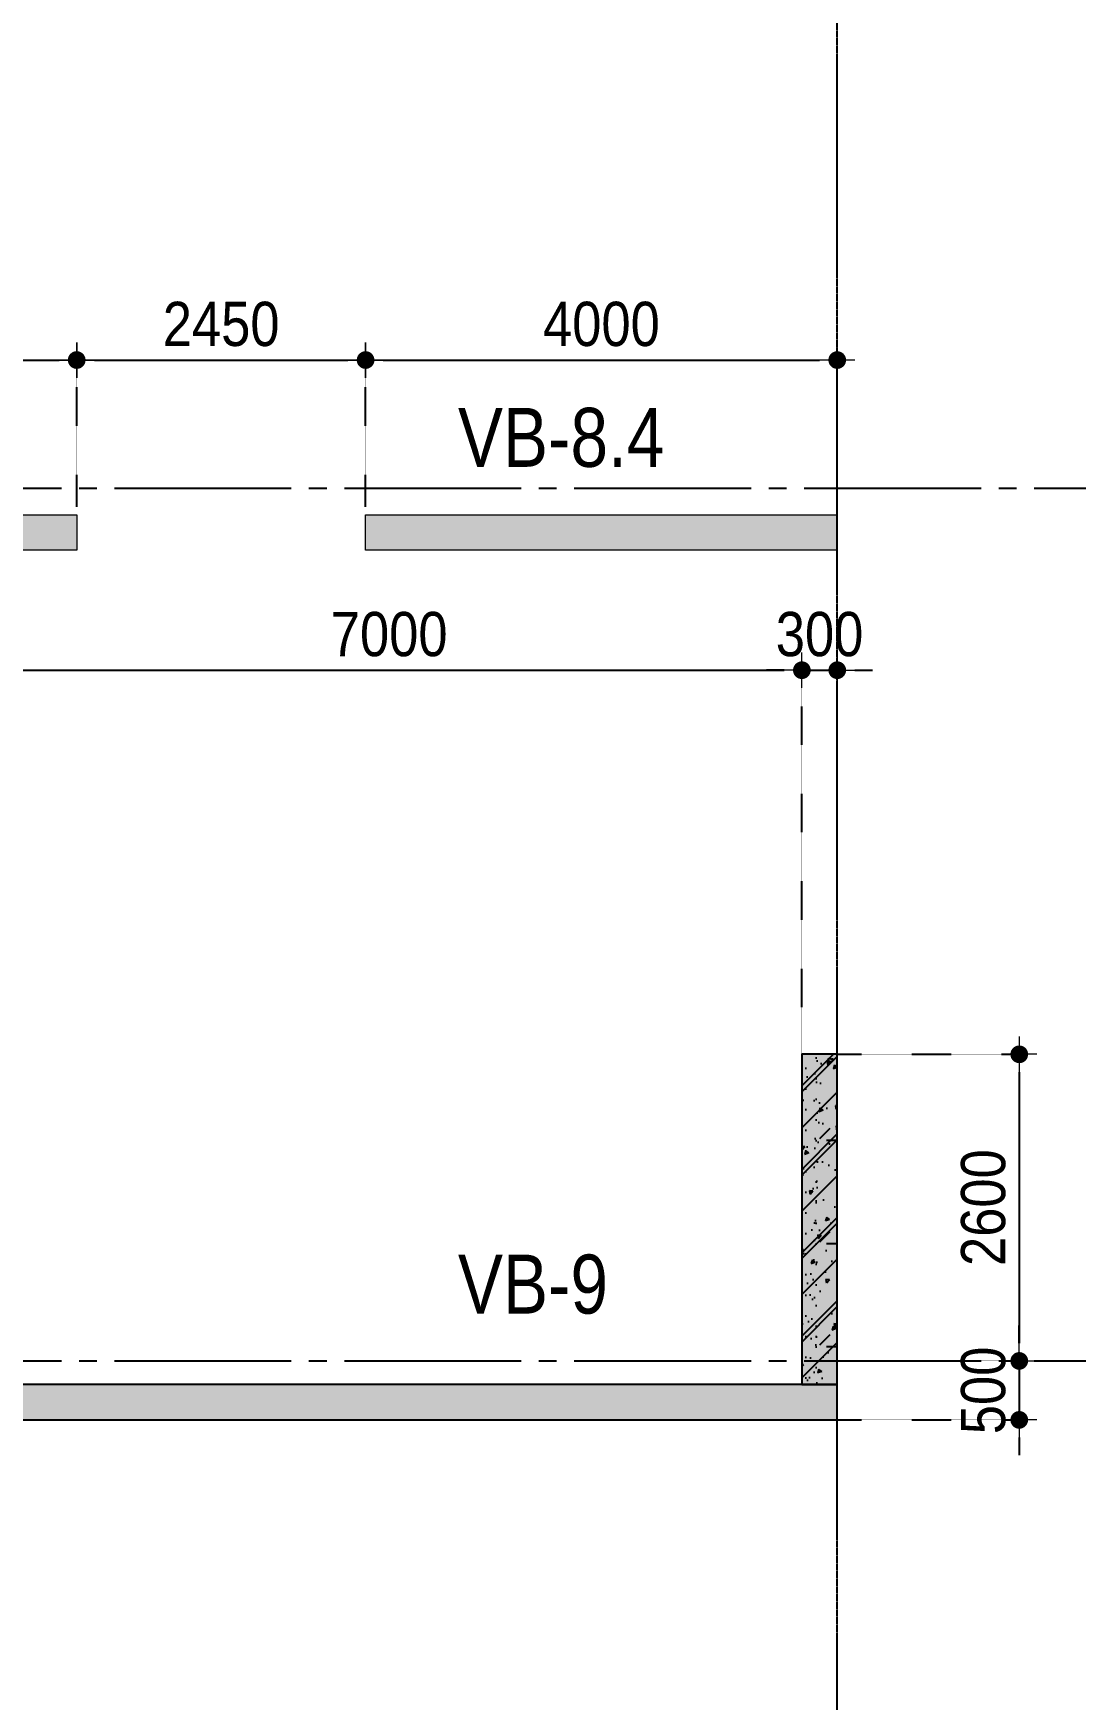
# Model space of a CAD drawing. Header units: millimetres. Extents: x -3973692 to -2843767, y 592734 to 838475.
# Drawn here: x -3068013 to -3059173, y 697358 to 711489 of the extents above; entities that cross this region are included whole.
import ezdxf
from ezdxf.enums import TextEntityAlignment as Align

# ---------------------------------------------------------------- set-up
doc = ezdxf.new("R2010")
doc.units = ezdxf.units.MM
doc.header["$MEASUREMENT"] = 0
doc.header["$PDMODE"] = 3
doc.header["$PDSIZE"] = -20
for name, pattern in [('CHG_XX_Luoi truc-Block B$0$MB_Luoi truc-150-TWB$0$Center101', [13, 10, -1, 1, -1]), ('DIVIDE2', [15.87499999999999, 6.349999999999998, -3.174999999999998, 0, -3.174999999999998, 0, -3.174999999999998]), ('HIDDEN5', [2.8375, 1.25, -1.5875])]:
    doc.linetypes.add(name, pattern=pattern)
doc.layers.get('0').update_dxf_attribs({"lineweight": 9})
doc.layers.get('Defpoints').update_dxf_attribs({"color": 10, "lineweight": 0})
for name, color, linetype, lineweight in [("'S_General_Dim_1", 1, 'Continuous', 18), ("'S_General_Divide_3 Intermediate", 3, 'DIVIDE2', 40), ('CHG_XX_Cot_Block B-T4-7$0$Ap0302_PC', 150, 'Continuous', 9), ('CHG_XX_Cot_Block B-T4-7$0$DBAO', 3, 'Continuous', 13), ('TEXT', 7, 'Continuous', 15)]:
    doc.layers.add(name, color=color, linetype=linetype, lineweight=lineweight)
for name, color, linetype in [('CHG_XX_Cot_Block B-T4-7$0$mb_cot tang 9-13 twb$0$Concrete Hatch', 218, 'Continuous'), ('CHG_XX_Cot_Block B-T4-7$0$mb_cot tang 9-13 twb$0$Concrete Line', 6, 'Continuous'), ('CHG_XX_Cot_Block B-T4-7$0$mb_cot tang 9-13 twb$0$Concrete Solid', 216, 'Continuous'), ('CHG_XX_Luoi truc-Block B$0$MB_Luoi truc-150-TWB$0$Grid', 34, 'Continuous'), ('CHG_XX_Luoi truc-Block B$0$MB_Luoi truc-150-TWB$0$Grid Line', 251, 'CHG_XX_Luoi truc-Block B$0$MB_Luoi truc-150-TWB$0$Center101'), ('dim', 1, 'Continuous')]:
    doc.layers.add(name, color=color, linetype=linetype)
doc.styles.add('arial', font='arial.ttf', dxfattribs={"width": 0.85})
doc.styles.add('CHG_XX_Luoi truc-Block B$0$MB_Luoi truc-150-TWB$0$Grid A-F$0$VNI-HelveCB', font='')
doc.styles.add('TTP-HelCon', font='')
doc.styles.get('CHG_XX_Luoi truc-Block B$0$MB_Luoi truc-150-TWB$0$Grid A-F$0$VNI-HelveCB').set_extended_font_data('VNI-Helve-Condense', bold=True)
doc.styles.get('TTP-HelCon').set_extended_font_data('VNI-Helve-Condense')
doc.dimstyles.new('150', dxfattribs={"dimscale": 150, "dimtxt": 2.5, "dimasz": 1, "dimexe": 0, "dimexo": 0, "dimgap": 0.75, "dimtad": 1, "dimdec": 0, "dimzin": 9, "dimdsep": 46, "dimtxsty": 'arial', "dimblk1": 'DIMDOT', "dimblk2": 'DIMDOT', "dimsah": 1, "dimcen": 2, "dimdle": 3, "dimclre": 8, "dimclrt": 2, "dimadec": 0, "dimazin": 0, "dimtfac": 1, "dimtdec": 0, "dimtix": 1, "dimtmove": 2, "dimatfit": 3, "dimldrblk": 'DIMPIJL', "dimfxl": 1, "dimtvp": 1.8, "dimtolj": 1, "dimtzin": 0, "dimarcsym": 0})

# ---------------------------------------------------------------- blocks, each defined once
blk = doc.blocks.new('*U3043')
at = {"layer": 'CHG_XX_Luoi truc-Block B$0$MB_Luoi truc-150-TWB$0$Grid Line'}
blk.add_line((0, 0), (0, 189), dxfattribs=at)
at = {"layer": 'CHG_XX_Luoi truc-Block B$0$MB_Luoi truc-150-TWB$0$Grid', "lineweight": -2, "style": 'CHG_XX_Luoi truc-Block B$0$MB_Luoi truc-150-TWB$0$Grid A-F$0$VNI-HelveCB'}
for tag, p in [('GRIDSUB', (0, 198)), ('GRID', (0, -9))]:
    blk.add_attdef(tag, text='', height=5, dxfattribs=at).set_placement(p, align=Align.MIDDLE)
blk = doc.blocks.new('CHG_XX_Luoi truc-Block B', base_point=(8026088.360705459, 1047448.634998515))
at = {"layer": 'CHG_XX_Luoi truc-Block B$0$MB_Luoi truc-150-TWB$0$Grid Line'}
blk.add_line((8036538.360705458, 1046158.106275256), (8036538.360705458, 1128272.580775458), dxfattribs=at)
at = {"layer": 'CHG_XX_Luoi truc-Block B$0$MB_Luoi truc-150-TWB$0$Grid', "xscale": -150, "yscale": 150, "zscale": 150, "rotation": 270}
for p in [(8022608.235654154, 1071248.634998515), (8022608.235654154, 1063848.634998515)]:
    blk.add_blockref('*U3043', p, dxfattribs=at)
blk = doc.blocks.new('*U3117')
at = {"layer": 'CHG_XX_Cot_Block B-T4-7$0$mb_cot tang 9-13 twb$0$Concrete Hatch'}
h = blk.add_hatch(dxfattribs=at)
h.set_pattern_fill('CONCRETE', color=256, scale=50, style=0, pattern_type=2)
h.set_pattern_definition([(45, (-6900, -49.99999999999986), (-176.7766952966369, 176.7766952966369), []), (45, (-6900, 1.4210854715202e-13), (-353.5533905932737, 353.5533905932738), []), (49.99999999999999, (-6900, -49.99999999999986), (358.6300913003767, -31.37606749129755), [37.5, -412.5]), (355, (-6900, -49.99999999999986), (-69.3756668065, 376.0960668500059), [30, -330]), (100.4514, (-6870.11416, -52.61466999999985), (289.2546908570108, 344.7197710304768), [31.870095, -350.571056]), (46.18420000000001, (-6900, 50.00000000000014), (533.6205243128222, -82.75950716450905), [56.25, -618.75]), (96.6356, (-6855.5316275, 43.10334650000013), (467.3313527743517, 487.0589354502209), [47.805144, -525.8565]), (351.1842, (-6900, 50.00000000000014), (467.3309725668136, 487.0593004626623), [45, -495]), (21, (-6850, 25.00000000000014), (298.4535260592309, -201.3094453326694), [37.5, -412.5]), (326.0000000000001, (-6850, 25.00000000000014), (121.6576659607909, 362.5750225234265), [30, -330]), (71.4514, (-6825.1288835, 8.224197000000146), (420.111314290745, 161.2652483549762), [31.870095, -350.571056]), (37.50000000000001, (-6900, -49.99999999999986), (6.079927658645334, 166.4469269156558), [0, -326, 0, -335, 0, -331.25]), (7.499999999999999, (-6900, -49.99999999999986), (131.5347687210743, 197.2058559411801), [0, -191, 0, -318.5, 0, -126.25]), (327.5, (-7011.5, -49.99999999999986), (266.9112180862045, -11.2774358671899), [0, -125, 0, -390, 0, -517.5]), (317.5, (-7061.5, -49.99999999999986), (291.5930846711931, 50.05249116615882), [0, -162.5, 0, -259, 0, -367.5]), (0, (-6725, 125.0000000000001), (0, 875), [87.5, -787.5]), (0, (-6462.5, 300.0000000000001), (0, 875), [87.5, -787.5]), (0, (-6637.5, 650.0000000000001), (0, 875), [87.5, -350, 87.5, -350]), (90, (-6725, 125.0000000000001), (-875, 5.35782974626967e-14), [87.5, -787.5]), (90, (-6637.5, 650.0000000000001), (-875, 5.35782974626967e-14), [87.5, -787.5]), (90, (-6375, 300.0000000000001), (-875, 5.35782974626967e-14), [87.5, -787.5]), (90, (-6200, 562.5000000000001), (-875, 5.35782974626967e-14), [87.5, -787.5]), (135, (-6637.5, 125.0000000000001), (-875.016357447105, 8.881784197001252e-14), [123.76, -1113.7]), (135, (-6550, 650.0000000000001), (-875.016357447105, 8.881784197001252e-14), [123.76, -1113.7]), (45, (-6462.5, 300.0000000000001), (8.881784197001252e-14, 875.016357447105), [123.76, -247.485, 123.76, -742.455]), (0, (-7075, -49.99999999999986), (87.5, 87.5), [-175, 0])])
h.paths.add_polyline_path([(-8650, 150), (-8650, -149.9999999999999), (1800, -150), (1800, 150)])
at = {"layer": 'CHG_XX_Cot_Block B-T4-7$0$mb_cot tang 9-13 twb$0$Concrete Solid'}
blk.add_hatch(color=256, dxfattribs=at).paths.add_polyline_path([(-8650, 150), (-8650, -149.9999999999999), (1800, -150), (1800, 150)])
at = {"layer": 'CHG_XX_Cot_Block B-T4-7$0$mb_cot tang 9-13 twb$0$Concrete Line'}
blk.add_lwpolyline([(-8650, 150), (-8650, -149.9999999999999), (1800, -150), (1800, 150)], close=True, dxfattribs=at)
blk = doc.blocks.new('*U3119')
at = {"layer": 'CHG_XX_Cot_Block B-T4-7$0$mb_cot tang 9-13 twb$0$Concrete Hatch'}
h = blk.add_hatch(dxfattribs=at)
h.set_pattern_fill('CONCRETE', color=256, scale=50, style=0, pattern_type=2)
h.set_pattern_definition([(45, (-250, 2450.000000000058), (-176.7766952966369, 176.7766952966369), []), (45, (-250, 2500.000000000058), (-353.5533905932737, 353.5533905932738), []), (49.99999999999999, (-250, 2450.000000000058), (358.6300913003767, -31.37606749129755), [37.5, -412.5]), (355, (-250, 2450.000000000058), (-69.3756668065, 376.0960668500059), [30, -330]), (100.4514, (-220.11416, 2447.385330000058), (289.2546908570108, 344.7197710304768), [31.870095, -350.571056]), (46.18420000000001, (-250, 2550.000000000058), (533.6205243128222, -82.75950716450905), [56.25, -618.75]), (96.6356, (-205.5316275, 2543.103346500058), (467.3313527743517, 487.0589354502209), [47.805144, -525.8565]), (351.1842, (-250, 2550.000000000058), (467.3309725668136, 487.0593004626623), [45, -495]), (21, (-200, 2525.000000000058), (298.4535260592309, -201.3094453326694), [37.5, -412.5]), (326.0000000000001, (-200, 2525.000000000058), (121.6576659607909, 362.5750225234265), [30, -330]), (71.4514, (-175.1288835, 2508.224197000058), (420.111314290745, 161.2652483549762), [31.870095, -350.571056]), (37.50000000000001, (-250, 2450.000000000058), (6.079927658645334, 166.4469269156558), [0, -326, 0, -335, 0, -331.25]), (7.499999999999999, (-250, 2450.000000000058), (131.5347687210743, 197.2058559411801), [0, -191, 0, -318.5, 0, -126.25]), (327.5, (-361.5, 2450.000000000058), (266.9112180862045, -11.2774358671899), [0, -125, 0, -390, 0, -517.5]), (317.5, (-411.5, 2450.000000000058), (291.5930846711931, 50.05249116615882), [0, -162.5, 0, -259, 0, -367.5]), (0, (-75, 2625.000000000058), (0, 875), [87.5, -787.5]), (0, (187.5, 2800.000000000058), (0, 875), [87.5, -787.5]), (0, (12.5, 3150.000000000058), (0, 875), [87.5, -350, 87.5, -350]), (90, (-75, 2625.000000000058), (-875, 5.35782974626967e-14), [87.5, -787.5]), (90, (12.5, 3150.000000000058), (-875, 5.35782974626967e-14), [87.5, -787.5]), (90, (275, 2800.000000000058), (-875, 5.35782974626967e-14), [87.5, -787.5]), (90, (450, 3062.500000000058), (-875, 5.35782974626967e-14), [87.5, -787.5]), (135, (12.5, 2625.000000000058), (-875.016357447105, 8.881784197001252e-14), [123.76, -1113.7]), (135, (100, 3150.000000000058), (-875.016357447105, 8.881784197001252e-14), [123.76, -1113.7]), (45, (187.5, 2800.000000000058), (8.881784197001252e-14, 875.016357447105), [123.76, -247.485, 123.76, -742.455]), (0, (-425, 2450.000000000058), (87.5, 87.5), [-175, 0])])
h.paths.add_polyline_path([(-250, 2650.000000000058), (-250, -149.9999999999999), (50, -150), (50, 2650.000000000058)])
at = {"layer": 'CHG_XX_Cot_Block B-T4-7$0$mb_cot tang 9-13 twb$0$Concrete Solid'}
blk.add_hatch(color=256, dxfattribs=at).paths.add_polyline_path([(-250, 2650.000000000058), (-250, -149.9999999999999), (50, -150), (50, 2650.000000000058)])
at = {"layer": 'CHG_XX_Cot_Block B-T4-7$0$mb_cot tang 9-13 twb$0$Concrete Line'}
blk.add_lwpolyline([(-250, 2650.000000000058), (-250, -149.9999999999999), (50, -150), (50, 2650.000000000058)], close=True, dxfattribs=at)
blk = doc.blocks.new('CHG_XX_Cot_Block B-T4-7$0$Block A_C10450x300')
at = {"layer": 'CHG_XX_Cot_Block B-T4-7$0$Ap0302_PC', "true_color": 0x139b48}
h = blk.add_hatch(color=114, dxfattribs=at)
h.dxf.hatch_style = 1
h.paths.add_polyline_path([(6450, 0), (6450, -300), (10450, -300), (10450, 0)])
h.paths.add_polyline_path([(3999.999999735694, -300), (3999.999999735694, 0), (0, 0), (0, -300)])
at = {"layer": 'CHG_XX_Cot_Block B-T4-7$0$Ap0302_PC'}
for points in [[(-2.643064362928271e-07, 2.91038304567337e-11), (3999.999999735694, 2.91038304567337e-11), (3999.999999735694, -299.9999999999709), (-2.643064362928271e-07, -299.9999999999709)], [(6450, 0), (10450, 0), (10450, -300), (6450, -300)]]:
    blk.add_lwpolyline(points, close=True, dxfattribs=at)
blk = doc.blocks.new('CHG_XX_Cot_Block B-T4-7', base_point=(8026088.360705459, 1047448.634998515))
at = {"layer": 'CHG_XX_Cot_Block B-T4-7$0$Ap0302_PC', "rotation": 180}
blk.add_blockref('CHG_XX_Cot_Block B-T4-7$0$Block A_C10450x300', (8036538.360705459, 1070723.634998515), dxfattribs=at)
at = {"layer": 'CHG_XX_Cot_Block B-T4-7$0$DBAO'}
blk.add_blockref('CHG_XX_Luoi truc-Block B', (8026088.360705459, 1047448.634998515), dxfattribs=at)
at = {"layer": 'CHG_XX_Cot_Block B-T4-7$0$mb_cot tang 9-13 twb$0$Concrete Line', "rotation": 180}
for name, p in [('*U3119', (8036288.360698938, 1066298.634993646)), ('*U3117', (8027888.360698939, 1063498.634993646))]:
    blk.add_blockref(name, p, dxfattribs=at)
blk = doc.blocks.new('b')
at = {"layer": 'TEXT', "color": 3, "style": 'TTP-HelCon'}
for s, p in [('VB-8.4', (-15466.82461466733, -54418.05205392302)), ('VB-9', (-15466.82461466733, -61598.48389465641))]:
    blk.add_text(s, height=500, dxfattribs=at).set_placement(p)
blk = doc.blocks.new('DIMDOT')
for p, q in [((0, -1), (0, 1)), ((1, 0), (-1, 0))]:
    blk.add_line(p, q)
at = {"const_width": 0.5}
blk.add_lwpolyline([(-0.25, 0, 1), (0.25, 0, 1)], format="xyb", close=True, dxfattribs=at)
blk = doc.blocks.new('*D897')
at = {"layer": "'S_General_Dim_1", "color": 8, "linetype": 'HIDDEN5', "lineweight": -2, "transparency": 16777216}
for p, q in [((-3061195.198556936, 702831.0114495868), (-3059651.569719082, 702831.0114495868)), ((-3061195.198556936, 700231.0114495863), (-3059651.569719082, 700231.0114495863))]:
    blk.add_line(p, q, dxfattribs=at)
at = {"layer": "'S_General_Dim_1", "color": 0, "lineweight": -2, "transparency": 16777216}
blk.add_line((-3059651.569719082, 702681.0114495868), (-3059651.569719082, 700381.0114495863), dxfattribs=at)
at = {"layer": 'Defpoints', "color": 0, "transparency": 16777216}
for p in [(-3061195.198556936, 702831.0114495868), (-3061195.198556936, 700231.0114495863), (-3059651.569719082, 700231.0114495863)]:
    blk.add_point(p, dxfattribs=at)
at = {"layer": "'S_General_Dim_1", "color": 0, "lineweight": -2, "transparency": 16777216, "xscale": 150, "yscale": 150, "zscale": 150}
for p, rotation in [((-3059651.569719082, 702831.0114495868), 90), ((-3059651.569719082, 700231.0114495863), 270)]:
    blk.add_blockref('DIMDOT', p, dxfattribs=dict(at, rotation=rotation))
at = {"layer": "'S_General_Dim_1", "color": 2, "transparency": 16777216, "insert": (-3059955.534589477, 701531.0114495873), "char_height": 375, "attachment_point": 5, "rotation": 90, "style": 'arial'}
blk.add_mtext('\\A1;2600', dxfattribs=at)
blk = doc.blocks.new('DIMPIJL')
at = {"linetype": 'ByBlock'}
blk.add_solid([(-2.5, 0.4166666666666686), (-2.5, -0.4166666666666686), (0, 0)], dxfattribs=at)
blk = doc.blocks.new('*D898')
at = {"layer": "'S_General_Dim_1", "color": 0, "lineweight": -2, "transparency": 16777216}
for p, q in [((-3059651.569719084, 700381.0114495863), (-3059651.569719084, 700531.0114495863)), ((-3059651.569719084, 700231.0114495863), (-3059651.569719084, 699731.0114447172)), ((-3059651.569719084, 699581.0114447172), (-3059651.569719084, 699431.0114447172))]:
    blk.add_line(p, q, dxfattribs=at)
at = {"layer": "'S_General_Dim_1", "color": 8, "linetype": 'HIDDEN5', "lineweight": -2, "transparency": 16777216}
for p, q in [((-3061195.198556936, 700231.0114495863), (-3059651.569719084, 700231.0114495863)), ((-3061195.198556938, 699731.0114447172), (-3059651.569719084, 699731.0114447172))]:
    blk.add_line(p, q, dxfattribs=at)
at = {"layer": 'Defpoints', "color": 0, "transparency": 16777216}
for p in [(-3061195.198556936, 700231.0114495863), (-3061195.198556938, 699731.0114447172), (-3059651.569719084, 699731.0114447172)]:
    blk.add_point(p, dxfattribs=at)
at = {"layer": "'S_General_Dim_1", "color": 0, "lineweight": -2, "transparency": 16777216, "xscale": 150, "yscale": 150, "zscale": 150}
for p, rotation in [((-3059651.569719084, 700231.0114495863), 270), ((-3059651.569719084, 699731.0114447172), 90)]:
    blk.add_blockref('DIMDOT', p, dxfattribs=dict(at, rotation=rotation))
at = {"layer": "'S_General_Dim_1", "color": 2, "transparency": 16777216, "insert": (-3059955.534589479, 699981.0114471526), "char_height": 375, "attachment_point": 5, "rotation": 90, "style": 'arial'}
blk.add_mtext('\\A1;500', dxfattribs=at)
blk = doc.blocks.new('*D902')
at = {"layer": "'S_General_Dim_1", "color": 8, "linetype": 'HIDDEN5', "lineweight": -2, "transparency": 16777216}
for p, q in [((-3068495.198556937, 702831.0114495866), (-3068495.198556937, 706088.2659967964)), ((-3061495.198556937, 702831.0114495866), (-3061495.198556937, 706088.2659967964))]:
    blk.add_line(p, q, dxfattribs=at)
at = {"layer": "'S_General_Dim_1", "color": 0, "lineweight": -2, "transparency": 16777216}
blk.add_line((-3068345.198556937, 706088.2659967964), (-3061645.198556937, 706088.2659967964), dxfattribs=at)
at = {"layer": 'Defpoints', "color": 0, "transparency": 16777216}
for p in [(-3061495.198556937, 706088.2659967964), (-3068495.198556937, 702831.0114495866), (-3061495.198556937, 702831.0114495866)]:
    blk.add_point(p, dxfattribs=at)
at = {"layer": "'S_General_Dim_1", "color": 0, "lineweight": -2, "transparency": 16777216, "xscale": 150, "yscale": 150, "zscale": 150, "rotation": 180}
blk.add_blockref('DIMDOT', (-3068495.198556937, 706088.2659967964), dxfattribs=at)
at = {"layer": "'S_General_Dim_1", "color": 0, "lineweight": -2, "transparency": 16777216, "xscale": 150, "yscale": 150, "zscale": 150}
blk.add_blockref('DIMDOT', (-3061495.198556937, 706088.2659967964), dxfattribs=at)
at = {"layer": "'S_General_Dim_1", "color": 2, "transparency": 16777216, "insert": (-3064995.198556937, 706392.230867192), "char_height": 375, "attachment_point": 5, "style": 'arial'}
blk.add_mtext('\\A1;7000', dxfattribs=at)
blk = doc.blocks.new('*D903')
at = {"layer": "'S_General_Dim_1", "color": 0, "lineweight": -2, "transparency": 16777216}
for p, q in [((-3061645.198556937, 706088.2659967964), (-3061795.198556937, 706088.2659967964)), ((-3061495.198556937, 706088.2659967964), (-3061195.198556937, 706088.2659967964)), ((-3061045.198556937, 706088.2659967964), (-3060895.198556937, 706088.2659967964))]:
    blk.add_line(p, q, dxfattribs=at)
at = {"layer": "'S_General_Dim_1", "color": 8, "linetype": 'HIDDEN5', "lineweight": -2, "transparency": 16777216}
for p, q in [((-3061495.198556937, 702831.0114495866), (-3061495.198556937, 706088.2659967964)), ((-3061195.198556937, 702831.0114495868), (-3061195.198556937, 706088.2659967964))]:
    blk.add_line(p, q, dxfattribs=at)
at = {"layer": 'Defpoints', "color": 0, "transparency": 16777216}
for p in [(-3061195.198556937, 706088.2659967964), (-3061495.198556937, 702831.0114495866), (-3061195.198556937, 702831.0114495868)]:
    blk.add_point(p, dxfattribs=at)
at = {"layer": "'S_General_Dim_1", "color": 0, "lineweight": -2, "transparency": 16777216, "xscale": 150, "yscale": 150, "zscale": 150}
blk.add_blockref('DIMDOT', (-3061495.198556937, 706088.2659967964), dxfattribs=at)
at = {"layer": "'S_General_Dim_1", "color": 0, "lineweight": -2, "transparency": 16777216, "xscale": 150, "yscale": 150, "zscale": 150, "rotation": 180}
blk.add_blockref('DIMDOT', (-3061195.198556937, 706088.2659967964), dxfattribs=at)
at = {"layer": "'S_General_Dim_1", "color": 2, "transparency": 16777216, "insert": (-3061345.198556937, 706392.358766237), "char_height": 375, "attachment_point": 5, "style": 'arial'}
blk.add_mtext('\\A1;300', dxfattribs=at)
blk = doc.blocks.new('*D2397')
at = {"layer": "'S_General_Dim_1", "color": 8, "linetype": 'HIDDEN5', "lineweight": -2, "transparency": 16777216}
for p, q in [((-3071645.198556934, 707474.1567523874), (-3071645.198556934, 708718.4933004729)), ((-3067645.198556934, 707474.1567523874), (-3067645.198556934, 708718.4933004729))]:
    blk.add_line(p, q, dxfattribs=at)
at = {"layer": "'S_General_Dim_1", "color": 0, "lineweight": -2, "transparency": 16777216}
blk.add_line((-3071495.198556934, 708718.4933004729), (-3067795.198556934, 708718.4933004729), dxfattribs=at)
at = {"layer": 'Defpoints', "color": 0, "transparency": 16777216}
for p in [(-3067645.198556934, 708718.4933004729), (-3071645.198556934, 707474.1567523874), (-3067645.198556934, 707474.1567523874)]:
    blk.add_point(p, dxfattribs=at)
at = {"layer": "'S_General_Dim_1", "color": 0, "lineweight": -2, "transparency": 16777216, "xscale": 150, "yscale": 150, "zscale": 150, "rotation": 180}
blk.add_blockref('DIMDOT', (-3071645.198556934, 708718.4933004729), dxfattribs=at)
at = {"layer": "'S_General_Dim_1", "color": 0, "lineweight": -2, "transparency": 16777216, "xscale": 150, "yscale": 150, "zscale": 150}
blk.add_blockref('DIMDOT', (-3067645.198556934, 708718.4933004729), dxfattribs=at)
at = {"layer": "'S_General_Dim_1", "color": 2, "transparency": 16777216, "insert": (-3069645.198556934, 709022.4581708685), "char_height": 375, "attachment_point": 5, "style": 'arial'}
blk.add_mtext('\\A1;4000', dxfattribs=at)
blk = doc.blocks.new('*D2398')
at = {"layer": "'S_General_Dim_1", "color": 8, "linetype": 'HIDDEN5', "lineweight": -2, "transparency": 16777216}
for p, q in [((-3067645.198556934, 707474.1567523874), (-3067645.198556934, 708718.4933004729)), ((-3065195.198556669, 707474.1567523874), (-3065195.198556669, 708718.4933004729))]:
    blk.add_line(p, q, dxfattribs=at)
at = {"layer": "'S_General_Dim_1", "color": 0, "lineweight": -2, "transparency": 16777216}
blk.add_line((-3067495.198556934, 708718.4933004729), (-3065345.198556669, 708718.4933004729), dxfattribs=at)
at = {"layer": 'Defpoints', "color": 0, "transparency": 16777216}
for p in [(-3065195.198556669, 708718.4933004729), (-3067645.198556934, 707474.1567523874), (-3065195.198556669, 707474.1567523874)]:
    blk.add_point(p, dxfattribs=at)
at = {"layer": "'S_General_Dim_1", "color": 0, "lineweight": -2, "transparency": 16777216, "xscale": 150, "yscale": 150, "zscale": 150, "rotation": 180}
blk.add_blockref('DIMDOT', (-3067645.198556934, 708718.4933004729), dxfattribs=at)
at = {"layer": "'S_General_Dim_1", "color": 0, "lineweight": -2, "transparency": 16777216, "xscale": 150, "yscale": 150, "zscale": 150}
blk.add_blockref('DIMDOT', (-3065195.198556669, 708718.4933004729), dxfattribs=at)
at = {"layer": "'S_General_Dim_1", "color": 2, "transparency": 16777216, "insert": (-3066420.198556801, 709022.4581708685), "char_height": 375, "attachment_point": 5, "style": 'arial'}
blk.add_mtext('\\A1;2450', dxfattribs=at)
blk = doc.blocks.new('*D2399')
at = {"layer": "'S_General_Dim_1", "color": 8, "linetype": 'HIDDEN5', "lineweight": -2, "transparency": 16777216}
for p, q in [((-3065195.198556669, 707474.1567523874), (-3065195.198556669, 708718.4933004729)), ((-3061195.198556669, 707324.1567523874), (-3061195.198556669, 708718.4933004729))]:
    blk.add_line(p, q, dxfattribs=at)
at = {"layer": "'S_General_Dim_1", "color": 0, "lineweight": -2, "transparency": 16777216}
blk.add_line((-3065045.198556669, 708718.4933004729), (-3061345.198556669, 708718.4933004729), dxfattribs=at)
at = {"layer": 'Defpoints', "color": 0, "transparency": 16777216}
for p in [(-3061195.198556669, 708718.4933004729), (-3065195.198556669, 707474.1567523874), (-3061195.198556669, 707324.1567523874)]:
    blk.add_point(p, dxfattribs=at)
at = {"layer": "'S_General_Dim_1", "color": 0, "lineweight": -2, "transparency": 16777216, "xscale": 150, "yscale": 150, "zscale": 150, "rotation": 180}
blk.add_blockref('DIMDOT', (-3065195.198556669, 708718.4933004729), dxfattribs=at)
at = {"layer": "'S_General_Dim_1", "color": 0, "lineweight": -2, "transparency": 16777216, "xscale": 150, "yscale": 150, "zscale": 150}
blk.add_blockref('DIMDOT', (-3061195.198556669, 708718.4933004729), dxfattribs=at)
at = {"layer": "'S_General_Dim_1", "color": 2, "transparency": 16777216, "insert": (-3063195.198556669, 709022.4581708685), "char_height": 375, "attachment_point": 5, "style": 'arial'}
blk.add_mtext('\\A1;4000', dxfattribs=at)

msp = doc.modelspace()

# ---------------------------------------------------------------- block references
at = {"layer": "'S_General_Divide_3 Intermediate"}
msp.add_blockref('CHG_XX_Cot_Block B-T4-7', (-3071645.198556934, 683831.0114495861), dxfattribs=at)
at = {"layer": 'dim'}
msp.add_blockref('b', (-3048945.198556815, 762231.011449586), dxfattribs=at)

# ---------------------------------------------------------------- dimensions: what is measured, and where the dimension line sits
at = {"layer": "'S_General_Dim_1"}
for base, p1, p2, picture, middle in [((-3067645.198556934, 708718.4933004729), (-3071645.198556934, 707474.1567523874), (-3067645.198556934, 707474.1567523874), '*D2397', (-3069645.198556934, 709022.4581708685)), ((-3065195.198556669, 708718.4933004729), (-3067645.198556934, 707474.1567523874), (-3065195.198556669, 707474.1567523874), '*D2398', (-3066420.198556801, 709022.4581708685)), ((-3061195.198556669, 708718.4933004729), (-3065195.198556669, 707474.1567523874), (-3061195.198556669, 707324.1567523874), '*D2399', (-3063195.198556669, 709022.4581708685)), ((-3061495.198556937, 706088.2659967964), (-3068495.198556937, 702831.0114495866), (-3061495.198556937, 702831.0114495866), '*D902', (-3064995.198556937, 706392.230867192)), ((-3061195.198556937, 706088.2659967964), (-3061495.198556937, 702831.0114495866), (-3061195.198556937, 702831.0114495868), '*D903', (-3061345.198556937, 706392.358766237))]:
    dim = msp.add_linear_dim(base=base, p1=p1, p2=p2, dimstyle='150', dxfattribs=at)
    dim.commit()
    dim.dimension.update_dxf_attribs({"geometry": picture, "text_midpoint": middle})
for base, p1, p2, picture, middle in [((-3059651.569719082, 700231.0114495863), (-3061195.198556935, 702831.0114495866), (-3061195.198556935, 700231.011449586), '*D897', (-3059955.534589477, 701531.0114495873)), ((-3059651.569719084, 699731.0114447172), (-3061195.198556935, 700231.011449586), (-3061195.198556937, 699731.011444717), '*D898', (-3059955.534589479, 699981.0114471526))]:
    dim = msp.add_linear_dim(base=base, p1=p1, p2=p2, angle=90, dimstyle='150', dxfattribs=at)
    dim.commit()
    dim.dimension.update_dxf_attribs({"geometry": picture, "text_midpoint": middle})

doc.saveas('drawing.dxf')
